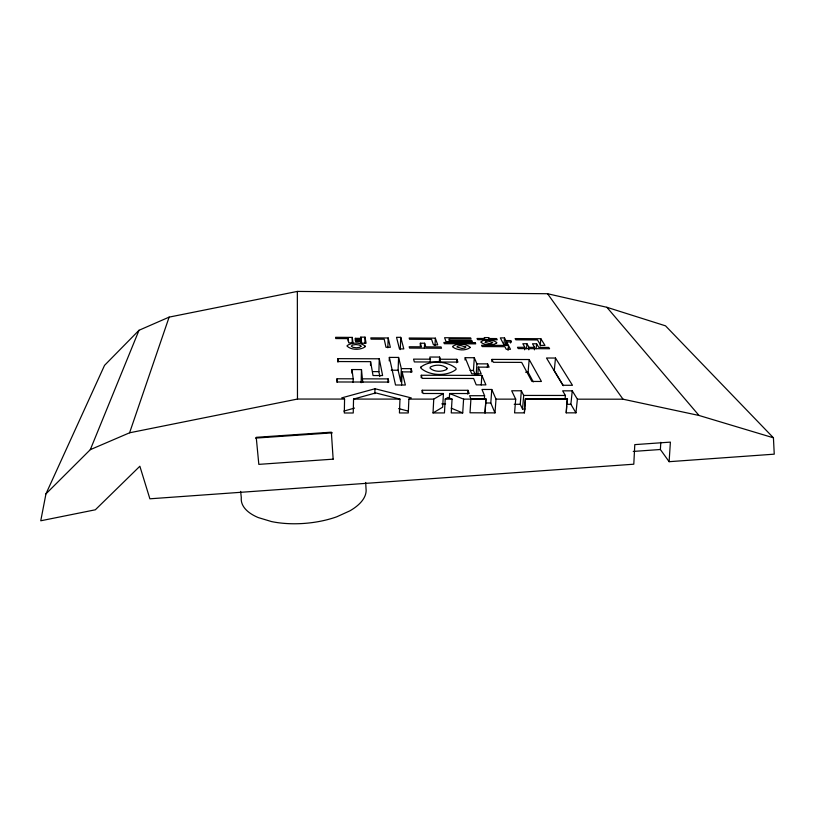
<?xml version="1.0" encoding="UTF-8"?>
<svg xmlns="http://www.w3.org/2000/svg" width="815" height="815" viewBox="0 0 815 815"><rect width="100%" height="100%" fill="white"/><g stroke="black" fill="none" stroke-linecap="round" stroke-linejoin="round"><path stroke-width="1.22" d="M337.003 382.449L337.053 378.781L353.19 378.822L353.119 382.469M337.909 362.155L337.97 358.641L379.281 358.794L382.612 375.552L373.036 375.532L370.591 361.656L338.256 361.544L337.97 358.641M344.572 399.075L344.317 413.001L353.241 412.991L353.547 399.075L375.725 392.922L399.971 399.095L399.432 412.961L408.284 412.95L408.875 399.106L411.239 397.903L374.992 388.745L341.75 397.873L344.572 399.075L297.475 399.055L129.585 432.796L90.302 449.666L45.956 493.87L40.75 520.785L95.335 509.793L139.864 466.241L149.879 498.8L633.795 464.204L634.793 444.623L670.388 442.117L669.115 461.687L774.25 454.169L773.435 437.808L665.519 325.837L606.88 307.296L547.558 293.726L297.343 291.424L169.133 317.116L139.019 330.279L104.534 365.365L45.956 493.87M348.117 341.098L348.168 338.622L335.729 338.561L335.607 337.308L352.253 337.4L353.027 342.85L348.708 342.83L348.168 338.622M352.131 343.553L352.253 337.4M351.917 373.148L351.998 369.552L361.473 369.582L362.777 382.49M355.289 340.792L355.35 338.327L360.984 338.357L360.902 342.055M360.668 342.035L360.79 337.125L365.028 337.145L366.078 343.217L361.768 343.197L361.534 341.75L355.849 341.719L355.676 340.538L361.351 340.568L361.177 339.519L355.513 339.488L355.35 338.327M361.116 341.994L361.177 339.519M361.147 382.734L361.473 369.582M364.876 343.288L365.028 337.145M370.489 365.181L370.591 361.656M374.849 393.706L374.992 388.745M379.831 376.55L378.894 371.64L379.281 358.794M387.838 347.801L388.174 337.97L370.815 337.879L371.059 339.142L384.211 339.213L385.994 347.292L390.334 347.312L388.174 337.97M388.011 382.541L388.134 378.894L362.869 378.843M389.234 360.892L389.356 357.398L398.586 357.439L401.337 368.625L400.827 381.705L398.107 370.224L398.586 357.439M400.277 349.594L400.756 337.339L396.528 337.318L399.462 348.902L403.802 348.922L400.756 337.339M401.612 385.047L402.131 371.885L412.023 371.905L411.147 368.655L401.337 368.625M410.994 372.221L411.147 368.655M420.245 345.692L420.357 343.217L424.625 343.237L425.776 346.854L441.058 346.925L441.516 348.229L409.548 348.076L409.191 346.772L421.477 346.833L420.357 343.217M421.161 377.661L421.274 375.257L481.869 375.399L485.923 384.884L476.225 384.863L473.627 378.486L422.17 378.374L421.274 375.257M422.078 392.728L422.201 390.253L467.963 390.304L469.196 393.533L449.605 393.513L449.32 398.484M424.391 348.188L424.625 343.237M430.381 362.685L429.862 357.031L439.611 357.062L440.355 359.232L440.171 362.716M434.986 345.489L435.353 338.154L409.171 338.011L409.517 339.254L431.583 339.376L433.437 344.847L437.716 344.867L435.353 338.154M433.03 412.94L433.743 399.116L443.431 393.513L442.677 407.184L433.03 412.94L444.45 412.93L445.214 399.116L447.955 397.425L452.06 399.116L451.255 412.92L462.716 412.92L463.592 399.126L449.605 393.513M439.356 361.697L439.611 357.062M449.096 341.383L449.228 338.938L471.121 339.05L470.591 337.868L444.582 337.726L446.039 341.607L472.374 341.74L471.854 340.548L449.809 340.436L449.228 338.938M456.645 362.777L456.848 359.293L440.355 359.232M669.115 461.687L660.374 449.503L660.822 442.311M465.039 360.006L465.182 357.693L474.299 357.734L476.918 363.847L476.215 374.37M467.718 394.002L467.963 390.304M484.589 395.713L469.654 395.703L470.917 399.004L470.011 412.787L494.98 412.889L496.009 399.136L491.791 389.478L481.991 389.468L484.589 395.713L484.324 399.452M475.196 374.615L473.464 370.438L474.299 357.734M477.845 374.187L478.324 367.127L489.092 367.157L487.604 363.877L476.918 363.847M481.207 384.975L481.869 375.399M488.521 340.028L488.694 337.593L484.273 337.573L484.711 338.51L477.03 338.47L477.58 339.672L497.231 339.774L496.62 338.571L489.153 338.531L488.694 337.593M487.36 367.382L487.604 363.877M485.954 399.014L485.027 412.899L485.954 399.014L470.917 399.004M491.822 361.707L491.985 359.395L529.19 359.537L541.435 381.471L531.9 381.451L521.671 362.4L493.35 362.298L491.985 359.395M494.98 412.889L490.803 402.987L491.791 389.478M503.935 345.203L504.485 337.909L500.339 337.889L503.874 344.745L508.091 344.765L506.604 341.943L511.453 341.974L510.699 340.578L505.871 340.548L504.485 337.909M505.494 345.438L505.871 340.548M506.329 345.621L506.604 341.943M508.051 350.358L508.438 345.417L481.553 345.285L482.144 346.569L504.872 346.681L506.217 349.289L510.485 349.309L508.438 345.417M510.506 343.013L510.699 340.578M525.054 409.059L522.537 409.059L523.699 395.428L521.366 390.782L511.688 390.772L515.701 399.146L514.571 412.879L524.391 412.869L525.369 398.749L567.372 398.769L566.221 412.848L575.95 412.838L577.397 399.177L572.262 390.843L562.656 390.833L565.406 395.458L565.039 399.167M524.656 349.798L524.86 347.322L522.833 343.726L526.948 343.747L529.016 347.343L528.803 349.818M522.537 409.059L520.235 404.291L521.366 390.782M526.531 348.657L526.948 343.747M525.369 398.749L524.391 412.869M533.295 381.868L528.089 372.221L529.19 359.537M534.395 349.839L534.609 347.373L532.501 343.777L536.606 343.798L538.756 347.394L548.79 347.435L549.595 348.728L518.197 348.586L517.494 347.292L524.86 347.322M536.168 348.708L536.606 343.798M540.192 345.998L540.844 338.724L515.111 338.582L515.793 339.824L537.472 339.937L540.773 345.377L544.97 345.397L540.844 338.724M555.484 358.04L572.476 385.291L562.91 385.271L546.498 358.009L555.484 358.04L554.282 370.662L563.338 385.709M566.619 406.227L566.221 412.848M566.873 403.741L567.372 398.769M575.95 412.838L570.877 404.291L572.262 390.843M129.585 432.796L169.133 317.116M90.302 449.666L139.019 330.279M343.879 411.096L354.505 408.081M633.255 451.429L660.374 449.503M255.523 438.103L332.357 432.836M353.547 399.075L399.971 399.095M408.875 399.106L433.743 399.116M445.214 399.116L452.06 399.116M463.592 399.126L486.005 399.136M496.009 399.136L515.701 399.146M525.573 399.156L567.617 399.167M577.397 399.177L623.017 399.197L699.005 415.467L773.435 437.808M485.923 402.987L490.803 402.987M441.791 403.863L445.591 403.863M514.204 404.291L520.235 404.291M567.291 404.291L570.877 404.291M443.431 393.513L423.107 393.492L422.201 390.253M523.699 395.428L565.406 395.458M430.554 359.191L413.562 359.13L414.346 361.931L457.928 362.084L456.848 359.293M391.21 370.204L398.107 370.224M470.061 370.428L473.464 370.438M372.659 371.62L378.894 371.64M525.624 372.221L528.089 372.221M529.016 347.343L534.609 347.373M398.627 408.61L408.244 411.106M451.133 408.132L462.716 412.92M606.88 307.296L699.005 415.467M547.558 293.726L623.017 399.197M478.324 367.127L481.196 373.841L471.732 373.81L465.182 357.693M402.131 371.885L405.361 385.026L395.52 385.006L389.356 357.398M388.134 378.894L388.796 382.072L337.349 381.98L337.053 378.781M360.79 337.125L360.984 338.357M351.998 369.552L353.19 378.822M240.649 491.394L241.301 497.69A62.643 28.657 -5 0 0 258.243 517.566L271.497 521.569A62.643 28.657 -5 0 0 336.809 516.781L349.818 510.883A62.643 28.657 -5 0 0 366.027 488.735L365.69 482.46M297.343 291.424L297.475 399.055M420.907 367.035L420.897 368.186C429.587 375.939 447.048 376.642 456.064 369.45L455.982 368.288C447.14 360.923 430.126 359.863 420.907 367.035M492.617 342.382L491.914 343.258L489.397 343.614L485.017 342.341L485.709 341.465L488.195 341.118L492.617 342.382M365.273 346.232L365.191 346.803C360.291 350.175 351.438 350.256 347.047 346.141L347.149 345.56C352.09 342.239 360.831 342.157 365.273 346.232M465.783 347.007L464.886 348.046L461.952 348.474L456.909 346.966L457.826 345.927L460.74 345.509L465.783 347.007M447.017 368.237L446.793 369.368C441.893 372.109 434.263 372.088 430.045 368.186L430.31 367.056C435.22 364.336 442.749 364.437 447.017 368.237M361.014 346.192L359.741 347.333L356.379 347.791L352.905 347.302L351.316 346.151L352.589 345.01L355.911 344.551L359.384 345.04L361.014 346.192M496.712 342.901C492.596 346.039 485.068 345.428 480.932 342.331L480.87 341.852C485.007 338.653 492.494 339.427 496.63 342.412L496.712 342.901M470.072 347.567C465.497 351.092 457.164 350.43 452.671 346.946L452.631 346.395C457.266 342.942 465.467 343.584 470.011 347.027L470.072 347.567M333.152 459.161L258.824 464.367L256.236 437.329L331.359 432.184L333.152 459.161M475.186 342.616L443.849 342.463L444.307 343.706L475.736 343.859L475.186 342.616"/></g></svg>
